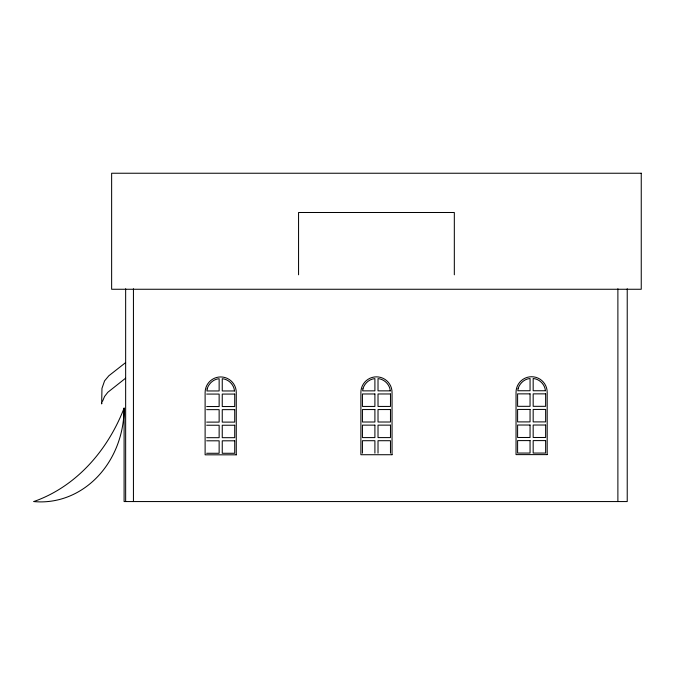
<?xml version="1.0" encoding="UTF-8"?>
<svg xmlns="http://www.w3.org/2000/svg" width="675" height="675" viewBox="0 0 675 675"><rect width="100%" height="100%" fill="white"/><g stroke="black" fill="none" stroke-linecap="round" stroke-linejoin="round"><path stroke-width="1.01" d="M101.849 402.806L101.655 403.912L101.967 388.378L104.574 380.877L108.827 375.789L125.609 362.618M102.507 401.347L104.574 396.453L107.848 392.268L125.609 378.194M206.677 394.073L219.139 394.073L219.139 406.536L206.677 406.536M206.677 409.649L219.139 409.649L219.139 422.111L206.677 422.111M206.677 425.233L219.139 425.233L219.139 437.687L206.677 437.687M206.677 440.809L219.139 440.809L219.139 453.271L206.677 453.271M627.227 288.748L627.227 501.559L124.099 501.559L124.099 408.097A93.8 83.312 -90 0 1 33.75 501.559A174.538 143.682 90 0 0 124.099 408.097M617.887 288.748L617.887 501.559M454.326 274.801L454.326 212.498L298.561 212.498L298.561 274.801M390.479 453.17L390.479 440.708L378.017 440.708L378.017 453.17M374.903 453.17L374.903 440.708L362.441 440.708L362.441 453.17M133.439 288.748L133.439 501.559M125.651 288.748L125.651 501.559M207.166 388.893L206.896 390.96L219.139 390.96L219.139 378.717C213.502 379.122 208.693 383.543 207.166 388.893M362.931 388.792L362.661 390.859L374.903 390.859L374.903 378.616C369.267 379.021 364.458 383.442 362.931 388.792M518.088 388.682L517.809 390.749L530.052 390.749L530.052 378.506C524.416 378.911 519.615 383.332 518.088 388.682M641.25 173.239L111.637 173.239L111.637 289.263L641.25 289.263L641.25 173.239M545.417 390.749L533.174 390.749L533.174 378.506C539.452 378.979 544.944 384.472 545.417 390.749M234.495 390.96L222.252 390.96L222.252 378.717C228.53 379.181 234.023 384.683 234.495 390.96M390.26 390.859L378.017 390.859L378.017 378.616C384.294 379.088 389.796 384.581 390.26 390.859M530.052 393.863L517.598 393.863L517.598 406.325L530.052 406.325L530.052 393.863M545.636 393.863L533.174 393.863L533.174 406.325L545.636 406.325L545.636 393.863M234.714 394.073L222.252 394.073L222.252 406.536L234.714 406.536L234.714 394.073M374.903 393.972L362.441 393.972L362.441 406.434L374.903 406.434L374.903 393.972M390.479 393.972L378.017 393.972L378.017 406.434L390.479 406.434L390.479 393.972M530.052 409.438L517.598 409.438L517.598 421.9L530.052 421.9L530.052 409.438M545.636 409.438L533.174 409.438L533.174 421.9L545.636 421.9L545.636 409.438M234.714 409.649L222.252 409.649L222.252 422.111L234.714 422.111L234.714 409.649M374.903 409.548L362.441 409.548L362.441 422.01L374.903 422.01L374.903 409.548M390.479 409.548L378.017 409.548L378.017 422.01L390.479 422.01L390.479 409.548M530.052 425.022L517.598 425.022L517.598 437.484L530.052 437.484L530.052 425.022M545.636 425.022L533.174 425.022L533.174 437.484L545.636 437.484L545.636 425.022M374.903 425.132L362.441 425.132L362.441 437.594L374.903 437.594L374.903 425.132M390.479 425.132L378.017 425.132L378.017 437.594L390.479 437.594L390.479 425.132M234.714 425.233L222.252 425.233L222.252 437.687L234.714 437.687L234.714 425.233M530.052 440.598L517.598 440.598L517.598 453.06L530.052 453.06L530.052 440.598M545.636 440.598L533.174 440.598L533.174 453.06L545.636 453.06L545.636 440.598M234.714 440.809L222.252 440.809L222.252 453.271L234.714 453.271L234.714 440.809M547.189 454.612L516.038 454.612L516.038 392.31A15.576 15.576 0 0 1 531.613 376.734A15.576 15.576 0 0 1 547.189 392.31L547.189 454.612M236.267 454.823L205.116 454.823L205.116 392.521A15.576 15.576 0 0 1 220.691 376.937A15.576 15.576 0 0 1 236.267 392.521L236.267 454.823M392.04 454.722L360.889 454.722L360.889 392.42A15.576 15.576 0 0 1 376.464 376.844A15.576 15.576 0 0 1 392.04 392.42L392.04 454.722"/></g></svg>
